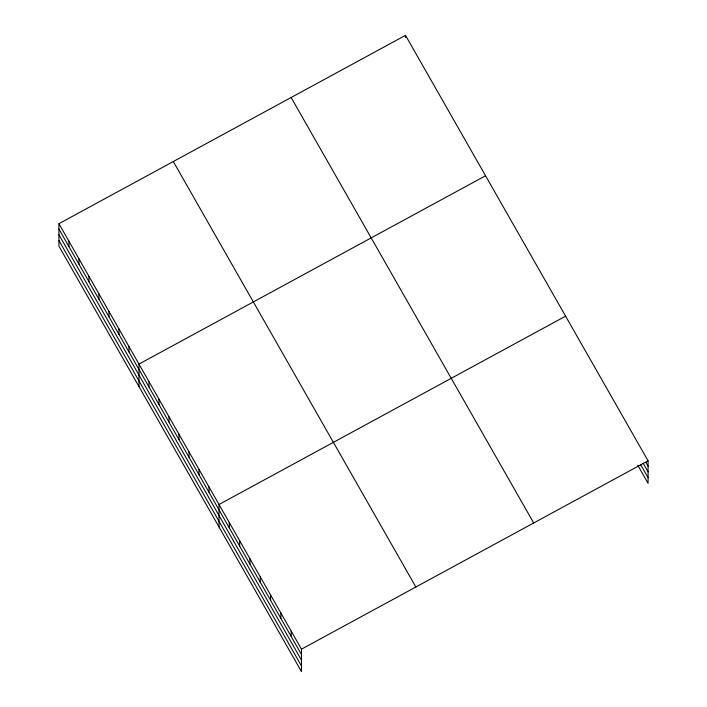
<?xml version="1.0" encoding="UTF-8"?>
<svg xmlns="http://www.w3.org/2000/svg" width="707" height="707" viewBox="0 0 707 707"><rect width="100%" height="100%" fill="white"/><g stroke="black" fill="none" stroke-linecap="round" stroke-linejoin="round"><path stroke-width="1.06" d="M58.928 223.686L301.491 649.159L301.491 671.65L58.928 246.169L58.928 223.686L405.509 35.35L648.072 460.831L648.072 483.314L637.767 465.233M485.55 175.76L138.97 364.087L138.97 386.579M565.6 316.162L219.02 504.498L219.02 526.989M301.491 649.159L648.072 460.831M645.906 462.405L648.072 466.205M643.193 463.288L648.072 471.852M640.48 464.349L648.072 477.676M291.134 97.495L533.705 522.977M173.295 161.532L415.866 587.013M58.928 229.059L301.491 654.541M58.928 234.706L301.491 660.188M58.928 240.521L301.491 666.003M405.509 35.35L405.509 37.498M291.187 631.077L291.187 636.459M280.873 612.996L280.873 618.378M270.569 594.914L270.569 600.287M260.256 576.832L260.256 582.206M249.951 558.742L249.951 564.124M239.638 540.661L239.638 546.043M229.333 522.579L229.333 527.961M209.016 486.946L209.016 492.328M199.012 469.395L199.012 474.777M188.999 451.844L188.999 457.226M178.995 434.292L178.995 439.674M168.991 416.741L168.991 422.123M158.987 399.19L158.987 404.572M148.983 381.639L148.983 387.021M128.966 346.536L128.966 351.918M118.962 328.985L118.962 334.367M108.958 311.433L108.958 316.816M98.953 293.882L98.953 299.264M88.941 276.331L88.941 281.713M78.937 258.78L78.937 264.162M68.933 241.228L68.933 246.61"/></g></svg>
